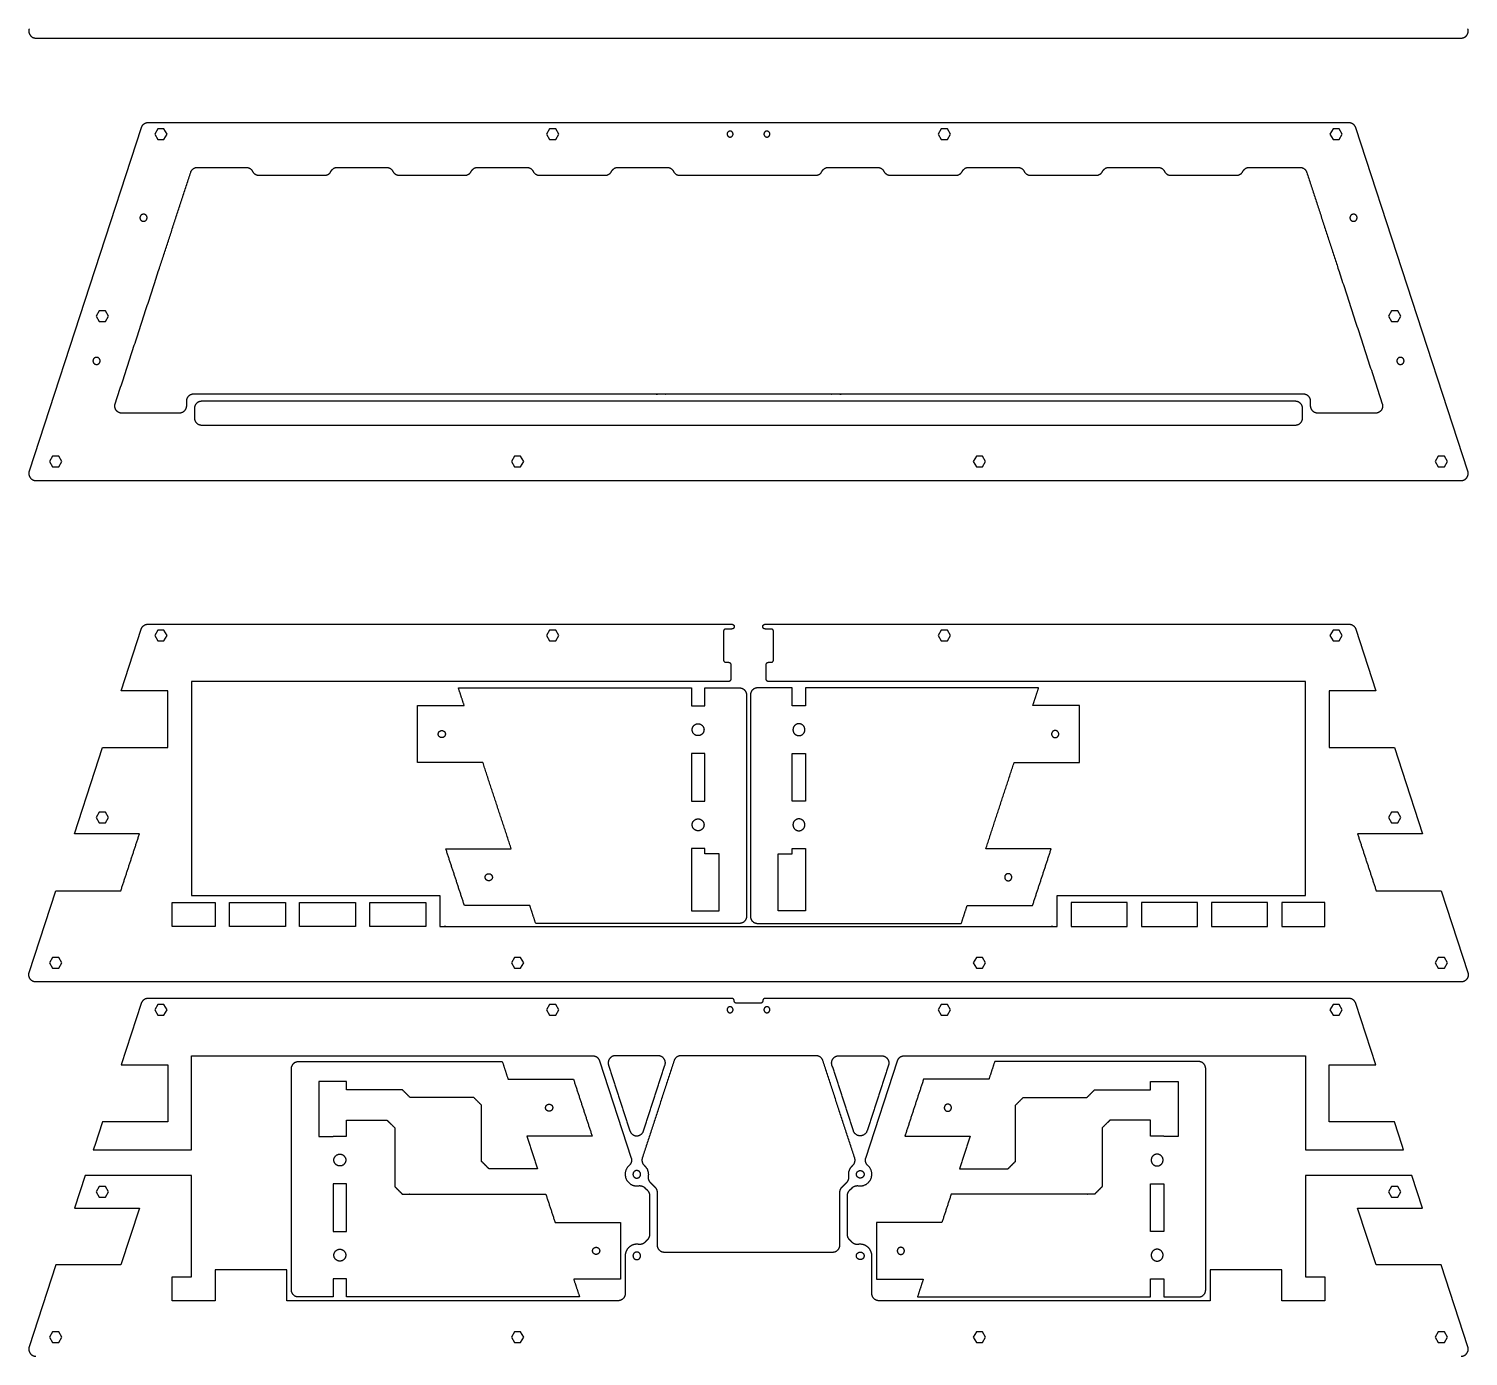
# Model space of a CAD drawing. Header units: inches. Extents: x -37.5 to 58.1, y -26.7 to 54.4.
# Drawn here: x 13.92 to 37.75, y -9.26 to 12.72 of the extents above; entities that cross this region are included whole.
import ezdxf

# ---------------------------------------------------------------- set-up
doc = ezdxf.new("R2010")
doc.units = ezdxf.units.IN
doc.header["$MEASUREMENT"] = 0
doc.layers.add('cut clear acryl', color=1, linetype='Continuous', true_color=0xfb0007)
doc.layers.add('cut white', color=1, linetype='Continuous', true_color=0xfb0007)

msp = doc.modelspace()

# ---------------------------------------------------------------- linework, layer by layer
at = {"layer": 'cut clear acryl'}
for p, q in [((15.782, 11.08), (15.015, 8.728)), ((35.781, 11.161), (15.894, 11.161)), ((36.66, 8.728), (35.893, 11.08)), ((15.015, 8.728), (13.927, 5.392)), ((37.748, 5.392), (36.66, 8.728)), ((14.04, 5.238), (37.636, 5.238)), ((15.45, 1.758), (15.782, 2.778)), ((35.893, 2.778), (36.226, 1.758)), ((15.015, 0.426), (15.143, 0.817)), ((36.533, 0.817), (36.66, 0.426)), ((14.677, -0.612), (15.015, 0.426)), ((36.66, 0.426), (36.999, -0.612)), ((13.927, -2.909), (14.37, -1.553)), ((37.306, -1.553), (37.748, -2.909)), ((15.782, -3.419), (15.45, -4.438)), ((25.562, -3.337), (15.894, -3.337)), ((25.601, -3.377), (25.601, -3.377)), ((25.838, -3.416), (25.641, -3.416)), ((26.034, -3.416), (25.838, -3.416)), ((26.074, -3.377), (26.074, -3.377)), ((35.781, -3.337), (26.113, -3.337)), ((36.226, -4.438), (35.893, -3.419)), ((16.615, -5.846), (16.615, -4.286)), ((16.615, -4.286), (16.645, -4.286)), ((16.645, -4.286), (20.533, -4.286)), ((20.533, -4.286), (22.056, -4.286)), ((22.056, -4.286), (23.258, -4.286)), ((25.838, -4.286), (24.717, -4.286)), ((26.958, -4.286), (25.838, -4.286)), ((28.417, -4.286), (29.619, -4.286)), ((29.619, -4.286), (31.143, -4.286)), ((31.143, -4.286), (35.03, -4.286)), ((35.03, -4.286), (35.06, -4.286)), ((35.06, -4.286), (35.06, -5.846)), ((15.45, -4.438), (16.223, -4.438)), ((16.223, -4.438), (16.223, -5.38)), ((23.37, -4.368), (23.896, -5.979)), ((27.779, -5.979), (28.305, -4.368)), ((35.452, -5.38), (35.452, -4.438)), ((35.452, -4.438), (36.226, -4.438)), ((15.143, -5.38), (15.015, -5.771)), ((16.223, -5.38), (15.143, -5.38)), ((36.533, -5.38), (35.452, -5.38)), ((36.66, -5.771), (36.533, -5.38)), ((15.015, -5.771), (14.99, -5.846)), ((14.99, -5.846), (16.615, -5.846)), ((35.06, -5.846), (36.685, -5.846)), ((36.685, -5.846), (36.66, -5.771)), ((14.853, -6.266), (14.677, -6.808)), ((16.615, -6.266), (14.853, -6.266)), ((16.615, -7.83), (16.615, -6.266)), ((36.822, -6.266), (35.06, -6.266)), ((35.06, -6.266), (35.06, -7.83)), ((36.999, -6.808), (36.822, -6.266)), ((24.121, -6.471), (24.163, -6.514)), ((24.198, -6.597), (24.198, -7.25)), ((24.324, -6.545), (24.324, -7.303)), ((27.351, -7.303), (27.351, -6.545)), ((27.477, -7.25), (27.477, -6.597)), ((27.512, -6.514), (27.554, -6.471)), ((14.677, -6.808), (15.754, -6.808)), ((15.754, -6.808), (15.445, -7.75)), ((36.23, -7.75), (35.921, -6.808)), ((35.921, -6.808), (36.999, -6.808)), ((24.324, -7.303), (24.324, -7.418)), ((27.351, -7.418), (27.351, -7.303)), ((24.442, -7.536), (25.838, -7.536)), ((25.838, -7.536), (27.233, -7.536)), ((14.37, -7.75), (13.927, -9.106)), ((15.445, -7.75), (14.37, -7.75)), ((16.615, -7.948), (16.615, -7.83)), ((18.195, -7.83), (17.009, -7.83)), ((17.009, -7.83), (17.009, -8.342)), ((18.195, -8.342), (18.195, -7.83)), ((23.796, -7.712), (23.796, -7.948)), ((27.88, -7.948), (27.88, -7.712)), ((34.666, -7.83), (33.48, -7.83)), ((33.48, -7.83), (33.48, -8.342)), ((34.666, -8.342), (34.666, -7.83)), ((35.06, -7.83), (35.06, -7.948)), ((37.306, -7.75), (36.23, -7.75)), ((37.748, -9.106), (37.306, -7.75)), ((16.294, -8.342), (16.294, -7.948)), ((16.294, -7.948), (16.615, -7.948)), ((35.06, -7.948), (35.381, -7.948)), ((35.381, -7.948), (35.381, -8.342)), ((17.009, -8.342), (16.294, -8.342)), ((22.056, -8.342), (20.533, -8.342)), ((31.143, -8.342), (29.619, -8.342)), ((35.381, -8.342), (34.666, -8.342))]:
    msp.add_line(p, q, dxfattribs=at)
for points in [[(16.006, 10.974), (16.057, 10.885), (16.159, 10.885), (16.21, 10.974), (16.159, 11.062), (16.057, 11.062)], [(22.492, 10.974), (22.543, 10.885), (22.646, 10.885), (22.697, 10.974), (22.646, 11.062), (22.543, 11.062)], [(28.978, 10.974), (29.03, 10.885), (29.132, 10.885), (29.183, 10.974), (29.132, 11.062), (29.03, 11.062)], [(35.465, 10.974), (35.516, 10.885), (35.618, 10.885), (35.669, 10.974), (35.618, 11.062), (35.516, 11.062)], [(15.037, 7.961), (15.089, 7.872), (15.191, 7.872), (15.242, 7.961), (15.191, 8.049), (15.089, 8.049)], [(36.433, 7.961), (36.484, 7.872), (36.587, 7.872), (36.638, 7.961), (36.587, 8.049), (36.484, 8.049)], [(14.263, 5.553), (14.315, 5.464), (14.417, 5.464), (14.468, 5.553), (14.417, 5.641), (14.315, 5.641)], [(21.911, 5.553), (21.962, 5.464), (22.065, 5.464), (22.116, 5.553), (22.065, 5.641), (21.962, 5.641)], [(29.559, 5.553), (29.61, 5.464), (29.713, 5.464), (29.764, 5.553), (29.713, 5.641), (29.61, 5.641)], [(37.207, 5.553), (37.258, 5.464), (37.361, 5.464), (37.412, 5.553), (37.361, 5.641), (37.258, 5.641)], [(16.006, 2.672), (16.057, 2.584), (16.159, 2.584), (16.21, 2.672), (16.159, 2.761), (16.057, 2.761)], [(22.492, 2.672), (22.543, 2.584), (22.646, 2.584), (22.697, 2.672), (22.646, 2.761), (22.543, 2.761)], [(28.978, 2.672), (29.03, 2.584), (29.132, 2.584), (29.183, 2.672), (29.132, 2.761), (29.03, 2.761)], [(35.465, 2.672), (35.516, 2.584), (35.618, 2.584), (35.669, 2.672), (35.618, 2.761), (35.516, 2.761)], [(15.037, -0.341), (15.089, -0.429), (15.191, -0.429), (15.242, -0.341), (15.191, -0.252), (15.089, -0.252)], [(36.433, -0.341), (36.484, -0.429), (36.587, -0.429), (36.638, -0.341), (36.587, -0.252), (36.484, -0.252)], [(14.263, -2.749), (14.315, -2.838), (14.417, -2.838), (14.468, -2.749), (14.417, -2.66), (14.315, -2.66)], [(21.911, -2.749), (21.962, -2.838), (22.065, -2.838), (22.116, -2.749), (22.065, -2.66), (21.962, -2.66)], [(29.559, -2.749), (29.61, -2.838), (29.713, -2.838), (29.764, -2.749), (29.713, -2.66), (29.61, -2.66)], [(37.207, -2.749), (37.258, -2.838), (37.361, -2.838), (37.412, -2.749), (37.361, -2.66), (37.258, -2.66)], [(16.006, -3.524), (16.057, -3.613), (16.159, -3.613), (16.21, -3.524), (16.159, -3.436), (16.057, -3.436)], [(22.492, -3.524), (22.543, -3.613), (22.646, -3.613), (22.697, -3.524), (22.646, -3.436), (22.543, -3.436)], [(28.978, -3.524), (29.03, -3.613), (29.132, -3.613), (29.183, -3.524), (29.132, -3.436), (29.03, -3.436)], [(35.465, -3.524), (35.516, -3.613), (35.618, -3.613), (35.669, -3.524), (35.618, -3.436), (35.516, -3.436)], [(15.037, -6.537), (15.089, -6.626), (15.191, -6.626), (15.242, -6.537), (15.191, -6.449), (15.089, -6.449)], [(36.433, -6.537), (36.484, -6.626), (36.587, -6.626), (36.638, -6.537), (36.587, -6.449), (36.484, -6.449)], [(14.263, -8.946), (14.315, -9.034), (14.417, -9.034), (14.468, -8.946), (14.417, -8.857), (14.315, -8.857)], [(21.911, -8.946), (21.962, -9.034), (22.065, -9.034), (22.116, -8.946), (22.065, -8.857), (21.962, -8.857)], [(29.559, -8.946), (29.61, -9.034), (29.713, -9.034), (29.764, -8.946), (29.713, -8.857), (29.61, -8.857)], [(37.207, -8.946), (37.258, -9.034), (37.361, -9.034), (37.412, -8.946), (37.361, -8.857), (37.258, -8.857)]]:
    msp.add_lwpolyline(points, close=True, dxfattribs=at)
for points in [[(20.729, -1.633), (20.729, -2.145)], [(30.946, -2.145), (30.946, -1.633)], [(17.009, -1.751), (17.009, -2.145)], [(17.245, -2.145), (17.245, -1.751)], [(18.17, -1.751), (18.17, -2.145)], [(18.406, -2.145), (18.406, -1.751)], [(19.332, -1.751), (19.332, -2.145)], [(19.568, -2.145), (19.568, -1.751)], [(20.493, -1.751), (20.493, -2.145)], [(31.182, -1.751), (31.182, -2.145)], [(32.107, -2.145), (32.107, -1.751)], [(32.343, -1.751), (32.343, -2.145)], [(33.269, -2.145), (33.269, -1.751)], [(33.505, -1.751), (33.505, -2.145)], [(34.43, -2.145), (34.43, -1.751)], [(34.666, -1.751), (34.666, -2.145)]]:
    msp.add_lwpolyline(points, dxfattribs=at)
for points, weights in [([(15.894, 11.161), (15.809, 11.161), (15.782, 11.08)], [1, 0.809348720072, 1]), ([(35.893, 11.08), (35.866, 11.161), (35.781, 11.161)], [1, 0.809348720074, 1]), ([(16.602, 10.341), (16.628, 10.423), (16.714, 10.423)], [1, 0.809348720073, 1]), ([(17.521, 10.423), (17.593, 10.423), (17.626, 10.358)], [1, 0.796597459389, 0.875704658639]), ([(17.626, 10.358), (17.659, 10.292), (17.732, 10.292)], [1, 0.851255805752, 1]), ([(18.82, 10.292), (18.893, 10.292), (18.925, 10.358)], [1, 0.796597459389, 0.875704658639]), ([(18.925, 10.358), (18.958, 10.423), (19.031, 10.423)], [1, 0.851255805752, 1]), ([(19.843, 10.423), (19.916, 10.423), (19.949, 10.358)], [1, 0.796597507884, 0.875704620917]), ([(19.949, 10.358), (19.982, 10.292), (20.055, 10.292)], [1, 0.851255805752, 1]), ([(21.143, 10.292), (21.215, 10.292), (21.248, 10.358)], [1, 0.796597459389, 0.875704658639]), ([(21.248, 10.358), (21.281, 10.423), (21.354, 10.423)], [1, 0.851255805752, 1]), ([(22.166, 10.423), (22.239, 10.423), (22.272, 10.358)], [1, 0.796597459389, 0.875704658639]), ([(22.272, 10.358), (22.305, 10.292), (22.377, 10.292)], [1, 0.851255805752, 1]), ([(23.466, 10.292), (23.538, 10.292), (23.571, 10.358)], [1, 0.796597459389, 0.875704658639]), ([(23.571, 10.358), (23.604, 10.423), (23.677, 10.423)], [1, 0.851255805752, 1]), ([(24.489, 10.423), (24.562, 10.423), (24.595, 10.358)], [1, 0.79659745939, 0.875704658639]), ([(24.595, 10.358), (24.627, 10.292), (24.7, 10.292)], [1, 0.851255805752, 1]), ([(26.95, 10.292), (27.023, 10.292), (27.055, 10.358)], [1, 0.796597459389, 0.875704658639]), ([(27.055, 10.358), (27.088, 10.423), (27.161, 10.423)], [1, 0.851255805752, 1]), ([(27.973, 10.423), (28.046, 10.423), (28.079, 10.358)], [1, 0.796597459389, 0.875704658639]), ([(28.079, 10.358), (28.112, 10.292), (28.184, 10.292)], [1, 0.851255805752, 1]), ([(29.273, 10.292), (29.345, 10.292), (29.378, 10.358)], [1, 0.796597459389, 0.875704658639]), ([(29.378, 10.358), (29.411, 10.423), (29.484, 10.423)], [1, 0.851255805752, 1]), ([(30.296, 10.423), (30.369, 10.423), (30.402, 10.358)], [1, 0.796597459389, 0.875704658639]), ([(30.402, 10.358), (30.434, 10.292), (30.507, 10.292)], [1, 0.851255805752, 1]), ([(31.595, 10.292), (31.668, 10.292), (31.701, 10.358)], [1, 0.796597459389, 0.875704658639]), ([(31.701, 10.358), (31.734, 10.423), (31.806, 10.423)], [1, 0.851255805752, 1]), ([(32.619, 10.423), (32.692, 10.423), (32.725, 10.358)], [1, 0.796597507884, 0.875704620917]), ([(32.725, 10.358), (32.757, 10.292), (32.83, 10.292)], [1, 0.851255805752, 1]), ([(33.918, 10.292), (33.991, 10.292), (34.024, 10.358)], [1, 0.796597507884, 0.875704620917]), ([(34.024, 10.358), (34.057, 10.423), (34.129, 10.423)], [1, 0.851255805752, 1]), ([(34.968, 10.423), (35.054, 10.423), (35.08, 10.341)], [1, 0.809348720073, 1]), ([(16.53, 6.472), (16.53, 6.354), (16.412, 6.354)], [1, 0.707106781187, 1]), ([(16.648, 6.668), (16.53, 6.668), (16.53, 6.55)], [1, 0.707106781187, 1]), ([(16.782, 6.55), (16.664, 6.55), (16.664, 6.432)], [1, 0.707106781187, 1]), ([(35.011, 6.432), (35.011, 6.55), (34.893, 6.55)], [1, 0.707106781187, 1]), ([(35.145, 6.55), (35.145, 6.668), (35.027, 6.668)], [1, 0.707106781187, 1]), ([(35.263, 6.354), (35.145, 6.354), (35.145, 6.472)], [1, 0.707106781187, 1]), ([(16.664, 6.275), (16.664, 6.157), (16.782, 6.157)], [1, 0.707106781187, 1]), ([(34.893, 6.157), (35.011, 6.157), (35.011, 6.275)], [1, 0.707106781187, 1]), ([(15.782, 2.778), (15.809, 2.859), (15.894, 2.859)], [1, 0.809348720072, 1]), ([(25.464, 2.78), (25.424, 2.78), (25.424, 2.741)], [1, 0.707106781187, 1]), ([(25.562, 2.859), (25.601, 2.859), (25.601, 2.82)], [1, 0.707106781185, 1]), ([(25.601, 2.82), (25.601, 2.78), (25.562, 2.78)], [1, 0.707106781187, 1]), ([(26.074, 2.82), (26.074, 2.859), (26.113, 2.859)], [1, 0.707106781185, 1]), ([(26.113, 2.78), (26.074, 2.78), (26.074, 2.82)], [1, 0.707106781187, 1]), ([(26.251, 2.741), (26.251, 2.78), (26.212, 2.78)], [1, 0.707106781187, 1]), ([(35.781, 2.859), (35.866, 2.859), (35.893, 2.778)], [1, 0.809348720072, 1]), ([(25.424, 2.269), (25.424, 2.229), (25.464, 2.229)], [1, 0.707106781188, 1]), ([(25.505, 2.229), (25.544, 2.229), (25.544, 2.19)], [1, 0.707106781187, 1]), ([(26.131, 2.19), (26.131, 2.229), (26.17, 2.229)], [1, 0.707106781187, 1]), ([(26.212, 2.229), (26.251, 2.229), (26.251, 2.269)], [1, 0.707106781188, 1]), ([(25.544, 1.95), (25.544, 1.91), (25.505, 1.91)], [1, 0.707106781187, 1]), ([(26.17, 1.91), (26.131, 1.91), (26.131, 1.95)], [1, 0.707106781187, 1]), ([(25.688, 1.805), (25.806, 1.805), (25.806, 1.687)], [1, 0.707106781186, 1]), ([(25.987, 1.805), (25.869, 1.805), (25.869, 1.687)], [1, 0.707106781186, 1]), ([(25.806, -1.976), (25.806, -2.094), (25.688, -2.094)], [1, 0.707106781186, 1]), ([(25.869, -1.976), (25.869, -2.094), (25.987, -2.094)], [1, 0.707106781186, 1]), ([(15.894, -3.337), (15.809, -3.337), (15.782, -3.419)], [1, 0.809348720072, 1]), ([(25.601, -3.377), (25.601, -3.337), (25.562, -3.337)], [1, 0.707106781186, 1]), ([(25.641, -3.416), (25.601, -3.416), (25.601, -3.377)], [1, 0.707106781185, 1]), ([(26.074, -3.377), (26.074, -3.416), (26.034, -3.416)], [1, 0.707106781185, 1]), ([(26.113, -3.337), (26.074, -3.337), (26.074, -3.377)], [1, 0.707106781186, 1]), ([(35.893, -3.419), (35.866, -3.337), (35.781, -3.337)], [1, 0.809348720072, 1]), ([(23.258, -4.286), (23.344, -4.286), (23.37, -4.368)], [1, 0.809348720073, 1]), ([(24.717, -4.286), (24.631, -4.286), (24.605, -4.368)], [1, 0.809348720069, 1]), ([(27.07, -4.368), (27.044, -4.286), (26.958, -4.286)], [1, 0.809348720069, 1]), ([(28.305, -4.368), (28.331, -4.286), (28.417, -4.286)], [1, 0.809348720073, 1]), ([(18.269, -4.499), (18.269, -4.381), (18.387, -4.381)], [1, 0.707106781187, 1]), ([(33.407, -4.499), (33.407, -4.381), (33.289, -4.381)], [1, 0.707106781187, 1]), ([(23.896, -5.979), (23.92, -6.053), (23.861, -6.104)], [1, 0.834453122648, 1]), ([(24.079, -5.979), (24.055, -6.053), (24.114, -6.104)], [1, 0.834453128853, 1]), ([(24.114, -6.104), (24.194, -6.175), (24.177, -6.28)], [1.05017278213, 0.895922483208, 1]), ([(27.561, -6.104), (27.62, -6.053), (27.596, -5.979)], [1, 0.834453128853, 1]), ([(27.814, -6.104), (27.755, -6.053), (27.779, -5.979)], [1, 0.834453122648, 1]), ([(24.177, -6.28), (24.167, -6.339), (24.21, -6.382)], [1, 0.889943011093, 1]), ([(27.465, -6.382), (27.508, -6.339), (27.498, -6.28)], [1, 0.889943011093, 1]), ([(24.018, -6.438), (24.078, -6.429), (24.121, -6.471)], [1, 0.889943030399, 1]), ([(24.163, -6.514), (24.198, -6.548), (24.198, -6.597)], [1, 0.923879532875, 1]), ([(24.289, -6.461), (24.324, -6.496), (24.324, -6.545)], [1, 0.923879532511, 1]), ([(27.351, -6.545), (27.351, -6.496), (27.386, -6.461)], [1, 0.923879532511, 1]), ([(27.477, -6.597), (27.477, -6.548), (27.512, -6.514)], [1, 0.923879532875, 1]), ([(27.554, -6.471), (27.597, -6.429), (27.657, -6.438)], [1, 0.889943030399, 1]), ([(24.121, -7.376), (24.078, -7.419), (24.018, -7.409)], [1, 0.889943011094, 1]), ([(24.198, -7.25), (24.198, -7.299), (24.163, -7.334)], [1, 0.923879532512, 1]), ([(27.512, -7.334), (27.477, -7.299), (27.477, -7.25)], [1, 0.923879532512, 1]), ([(27.657, -7.409), (27.597, -7.419), (27.554, -7.376)], [1, 0.889943011094, 1]), ([(24.324, -7.418), (24.324, -7.536), (24.442, -7.536)], [1, 0.707106781187, 1]), ([(27.233, -7.536), (27.351, -7.536), (27.351, -7.418)], [1, 0.707106781187, 1]), ([(18.387, -8.28), (18.269, -8.28), (18.269, -8.162)], [1, 0.707106781186, 1]), ([(23.796, -8.223), (23.796, -8.342), (23.677, -8.342)], [1, 0.707106781187, 1]), ([(27.998, -8.342), (27.88, -8.342), (27.88, -8.223)], [1, 0.707106781187, 1]), ([(33.289, -8.28), (33.407, -8.28), (33.407, -8.162)], [1, 0.707106781186, 1])]:
    msp.add_rational_spline(points, weights, degree=2, dxfattribs=at)
for points, knots in [([(15.352, 6.508), (15.714, 7.618), (16.076, 8.728), (16.339, 9.534), (16.602, 10.341)], [845.990799, 845.990799, 845.990799, 905.046306, 905.046306, 947.983584, 947.983584, 947.983584]), ([(22.377, 10.292), (22.751, 10.292), (23.124, 10.292), (23.295, 10.292), (23.466, 10.292)], [1041.907002, 1041.907002, 1041.907002, 1053.167689, 1053.167689, 1061.407584, 1061.407584, 1061.407584]), ([(28.184, 10.292), (28.371, 10.292), (28.558, 10.292), (28.916, 10.292), (29.273, 10.292)], [1179.216535, 1179.216535, 1179.216535, 1188.236001, 1188.236001, 1199.008961, 1199.008961, 1199.008961]), ([(35.08, 10.341), (35.344, 9.534), (35.607, 8.728), (35.969, 7.618), (36.331, 6.508)], [331.39802, 331.39802, 331.39802, 374.335291, 374.335291, 433.390804, 433.390804, 433.390804]), ([(35.027, 6.668), (31.514, 6.668), (28.001, 6.668), (27.874, 6.668), (27.746, 6.668), (25.841, 6.668), (23.936, 6.668), (23.809, 6.668), (23.681, 6.668), (20.165, 6.668), (16.648, 6.668)], [473.209695, 473.209695, 473.209695, 584.858035, 584.858035, 591.334787, 591.334787, 688.114787, 688.114787, 694.591539, 694.591539, 806.353469, 806.353469, 806.353469]), ([(24.893, -0.856), (24.893, -0.919), (24.893, -0.982), (24.893, -1.023), (24.893, -1.064), (24.893, -1.392), (24.893, -1.719), (24.893, -1.782), (24.893, -1.845), (24.893, -1.867), (24.893, -1.889)], [1433.792504, 1433.792504, 1433.792504, 1436.992504, 1436.992504, 1439.076225, 1439.076225, 1455.724246, 1455.724246, 1458.924246, 1458.924246, 1460.02192, 1460.02192, 1460.02192]), ([(25.35, -1.889), (25.35, -1.867), (25.35, -1.845), (25.35, -1.455), (25.35, -1.064), (25.35, -1.023), (25.35, -0.982), (25.35, -0.963), (25.35, -0.943)], [1471.62192, 1471.62192, 1471.62192, 1472.719595, 1472.719595, 1492.567616, 1492.567616, 1494.651336, 1494.651336, 1495.637383, 1495.637383, 1495.637383]), ([(26.326, -1.889), (26.326, -1.867), (26.326, -1.845), (26.326, -1.455), (26.326, -1.064), (26.326, -1.023), (26.326, -0.982), (26.326, -0.963), (26.326, -0.943)], [1471.62192, 1471.62192, 1471.62192, 1472.719595, 1472.719595, 1492.567616, 1492.567616, 1494.651336, 1494.651336, 1495.637383, 1495.637383, 1495.637383]), ([(26.782, -0.856), (26.782, -0.919), (26.782, -0.982), (26.782, -1.023), (26.782, -1.064), (26.782, -1.392), (26.782, -1.719), (26.782, -1.782), (26.782, -1.845), (26.782, -1.867), (26.782, -1.889)], [1433.792504, 1433.792504, 1433.792504, 1436.992504, 1436.992504, 1439.076225, 1439.076225, 1455.724246, 1455.724246, 1458.924246, 1458.924246, 1460.02192, 1460.02192, 1460.02192]), ([(20.729, -2.145), (20.778, -2.145), (20.826, -2.145), (23.332, -2.145), (25.838, -2.145)], [-3934.836291, -3934.836291, -3934.836291, -3932.47154, -3932.47154, -3810.117434, -3810.117434, -3810.117434]), ([(25.838, -2.145), (28.343, -2.145), (30.849, -2.145), (30.897, -2.145), (30.946, -2.145)], [-3810.117434, -3810.117434, -3810.117434, -3687.763327, -3687.763327, -3685.398576, -3685.398576, -3685.398576]), ([(19.856, -5.354), (19.878, -5.376), (19.9, -5.398), (19.941, -5.439), (19.982, -5.48)], [889.831393, 889.831393, 889.831393, 891.41005, 891.41005, 894.356876, 894.356876, 894.356876]), ([(31.819, -5.354), (31.797, -5.376), (31.775, -5.398), (31.734, -5.439), (31.693, -5.48)], [889.831393, 889.831393, 889.831393, 891.41005, 891.41005, 894.356876, 894.356876, 894.356876]), ([(20.108, -6.579), (20.171, -6.579), (20.234, -6.579), (21.358, -6.579), (22.482, -6.579)], [923.598639, 923.598639, 923.598639, 926.798639, 926.798639, 983.910178, 983.910178, 983.910178]), ([(31.567, -6.579), (31.504, -6.579), (31.441, -6.579), (30.317, -6.579), (29.193, -6.579)], [923.598639, 923.598639, 923.598639, 926.798639, 926.798639, 983.910178, 983.910178, 983.910178])]:
    msp.add_open_spline(points, degree=2, knots=knots, dxfattribs=at)
for points in [[(16.714, 10.423), (17.117, 10.423), (17.521, 10.423)], [(17.732, 10.292), (18.276, 10.292), (18.82, 10.292)], [(19.031, 10.423), (19.437, 10.423), (19.843, 10.423)], [(20.055, 10.292), (20.599, 10.292), (21.143, 10.292)], [(21.354, 10.423), (21.76, 10.423), (22.166, 10.423)], [(23.677, 10.423), (24.083, 10.423), (24.489, 10.423)], [(24.7, 10.292), (25.825, 10.292), (26.95, 10.292)], [(27.161, 10.423), (27.567, 10.423), (27.973, 10.423)], [(29.484, 10.423), (29.89, 10.423), (30.296, 10.423)], [(30.507, 10.292), (31.051, 10.292), (31.595, 10.292)], [(31.806, 10.423), (32.213, 10.423), (32.619, 10.423)], [(32.83, 10.292), (33.374, 10.292), (33.918, 10.292)], [(34.129, 10.423), (34.549, 10.423), (34.968, 10.423)], [(16.53, 6.55), (16.53, 6.511), (16.53, 6.472)], [(34.893, 6.55), (25.838, 6.55), (16.782, 6.55)], [(35.145, 6.472), (35.145, 6.511), (35.145, 6.55)], [(16.412, 6.354), (15.938, 6.354), (15.464, 6.354)], [(16.664, 6.432), (16.664, 6.354), (16.664, 6.275)], [(35.011, 6.275), (35.011, 6.354), (35.011, 6.432)], [(36.218, 6.354), (35.741, 6.354), (35.263, 6.354)], [(16.782, 6.157), (25.838, 6.157), (34.893, 6.157)], [(15.894, 2.859), (20.728, 2.859), (25.562, 2.859)], [(25.424, 2.741), (25.424, 2.505), (25.424, 2.269)], [(25.562, 2.78), (25.513, 2.78), (25.464, 2.78)], [(25.601, 2.82), (25.601, 2.82), (25.601, 2.82)], [(26.074, 2.82), (26.074, 2.82), (26.074, 2.82)], [(26.113, 2.859), (30.947, 2.859), (35.781, 2.859)], [(26.212, 2.78), (26.162, 2.78), (26.113, 2.78)], [(26.251, 2.269), (26.251, 2.505), (26.251, 2.741)], [(25.464, 2.229), (25.484, 2.229), (25.505, 2.229)], [(25.544, 2.19), (25.544, 2.07), (25.544, 1.95)], [(26.131, 1.95), (26.131, 2.07), (26.131, 2.19)], [(26.17, 2.229), (26.191, 2.229), (26.212, 2.229)], [(25.505, 1.91), (21.06, 1.91), (16.615, 1.91)], [(16.615, 1.91), (16.615, 0.139), (16.615, -1.633)], [(35.06, 1.91), (30.615, 1.91), (26.17, 1.91)], [(35.06, -1.633), (35.06, 0.139), (35.06, 1.91)], [(16.223, 1.758), (15.836, 1.758), (15.45, 1.758)], [(16.223, 0.817), (16.223, 1.287), (16.223, 1.758)], [(21.131, 1.511), (21.082, 1.658), (21.034, 1.805)], [(21.034, 1.805), (22.963, 1.805), (24.893, 1.805)], [(24.893, 1.805), (24.893, 1.656), (24.893, 1.506)], [(25.113, 1.506), (25.113, 1.656), (25.113, 1.805)], [(25.113, 1.805), (25.401, 1.805), (25.688, 1.805)], [(25.806, 1.687), (25.806, -0.145), (25.806, -1.976)], [(25.869, 1.687), (25.869, -0.145), (25.869, -1.976)], [(26.562, 1.805), (26.274, 1.805), (25.987, 1.805)], [(26.562, 1.506), (26.562, 1.656), (26.562, 1.805)], [(30.641, 1.805), (28.712, 1.805), (26.782, 1.805)], [(26.782, 1.805), (26.782, 1.656), (26.782, 1.506)], [(30.544, 1.511), (30.593, 1.658), (30.641, 1.805)], [(36.226, 1.758), (35.839, 1.758), (35.452, 1.758)], [(35.452, 1.758), (35.452, 1.287), (35.452, 0.817)], [(20.357, 0.57), (20.357, 1.04), (20.357, 1.511)], [(20.357, 1.511), (20.744, 1.511), (21.131, 1.511)], [(24.893, 1.506), (25.003, 1.506), (25.113, 1.506)], [(26.782, 1.506), (26.672, 1.506), (26.562, 1.506)], [(31.318, 1.511), (30.931, 1.511), (30.544, 1.511)], [(31.318, 0.57), (31.318, 1.04), (31.318, 1.511)], [(15.143, 0.817), (15.683, 0.817), (16.223, 0.817)], [(25.113, 0.719), (25.003, 0.719), (24.893, 0.719)], [(24.893, 0.719), (24.893, 0.325), (24.893, -0.069)], [(25.113, -0.069), (25.113, 0.325), (25.113, 0.719)], [(26.562, -0.069), (26.562, 0.325), (26.562, 0.719)], [(26.562, 0.719), (26.672, 0.719), (26.782, 0.719)], [(26.782, 0.719), (26.782, 0.325), (26.782, -0.069)], [(35.452, 0.817), (35.992, 0.817), (36.533, 0.817)], [(21.44, 0.57), (20.898, 0.57), (20.357, 0.57)], [(21.909, -0.859), (21.674, -0.145), (21.44, 0.57)], [(29.767, -0.859), (30.001, -0.145), (30.236, 0.57)], [(30.236, 0.57), (30.777, 0.57), (31.318, 0.57)], [(24.893, -0.069), (25.003, -0.069), (25.113, -0.069)], [(26.782, -0.069), (26.672, -0.069), (26.562, -0.069)], [(15.754, -0.612), (15.215, -0.612), (14.677, -0.612)], [(15.445, -1.553), (15.6, -1.083), (15.754, -0.612)], [(36.999, -0.612), (36.46, -0.612), (35.921, -0.612)], [(35.921, -0.612), (36.076, -1.083), (36.23, -1.553)], [(21.135, -1.8), (20.981, -1.33), (20.826, -0.859)], [(20.826, -0.859), (21.367, -0.859), (21.909, -0.859)], [(25.113, -0.856), (25.003, -0.856), (24.893, -0.856)], [(25.113, -0.943), (25.113, -0.9), (25.113, -0.856)], [(25.35, -0.943), (25.231, -0.943), (25.113, -0.943)], [(26.326, -0.943), (26.444, -0.943), (26.562, -0.943)], [(26.562, -0.943), (26.562, -0.9), (26.562, -0.856)], [(26.562, -0.856), (26.672, -0.856), (26.782, -0.856)], [(30.849, -0.859), (30.308, -0.859), (29.767, -0.859)], [(30.54, -1.8), (30.695, -1.33), (30.849, -0.859)], [(14.37, -1.553), (14.907, -1.553), (15.445, -1.553)], [(16.615, -1.633), (18.672, -1.633), (20.729, -1.633)], [(30.946, -1.633), (33.003, -1.633), (35.06, -1.633)], [(36.23, -1.553), (36.768, -1.553), (37.306, -1.553)], [(16.294, -2.145), (16.294, -1.948), (16.294, -1.751)], [(16.294, -1.751), (16.652, -1.751), (17.009, -1.751)], [(17.245, -1.751), (17.708, -1.751), (18.17, -1.751)], [(18.406, -1.751), (18.869, -1.751), (19.332, -1.751)], [(19.568, -1.751), (20.03, -1.751), (20.493, -1.751)], [(22.217, -1.8), (21.676, -1.8), (21.135, -1.8)], [(22.314, -2.094), (22.266, -1.947), (22.217, -1.8)], [(24.893, -1.889), (25.121, -1.889), (25.35, -1.889)], [(26.782, -1.889), (26.554, -1.889), (26.326, -1.889)], [(29.361, -2.094), (29.409, -1.947), (29.458, -1.8)], [(29.458, -1.8), (29.999, -1.8), (30.54, -1.8)], [(32.107, -1.751), (31.645, -1.751), (31.182, -1.751)], [(33.269, -1.751), (32.806, -1.751), (32.343, -1.751)], [(34.43, -1.751), (33.967, -1.751), (33.505, -1.751)], [(35.381, -1.751), (35.024, -1.751), (34.666, -1.751)], [(35.381, -2.145), (35.381, -1.948), (35.381, -1.751)], [(25.688, -2.094), (24.001, -2.094), (22.314, -2.094)], [(25.987, -2.094), (27.674, -2.094), (29.361, -2.094)], [(17.009, -2.145), (16.652, -2.145), (16.294, -2.145)], [(18.17, -2.145), (17.708, -2.145), (17.245, -2.145)], [(19.332, -2.145), (18.869, -2.145), (18.406, -2.145)], [(20.493, -2.145), (20.03, -2.145), (19.568, -2.145)], [(31.182, -2.145), (31.645, -2.145), (32.107, -2.145)], [(32.343, -2.145), (32.806, -2.145), (33.269, -2.145)], [(33.505, -2.145), (33.967, -2.145), (34.43, -2.145)], [(34.666, -2.145), (35.024, -2.145), (35.381, -2.145)], [(25.838, -3.064), (19.939, -3.064), (14.04, -3.064)], [(37.636, -3.064), (31.737, -3.064), (25.838, -3.064)], [(24.343, -4.286), (23.988, -4.286), (23.632, -4.286)], [(27.332, -4.286), (27.688, -4.286), (28.043, -4.286)], [(18.269, -8.162), (18.269, -6.331), (18.269, -4.499)], [(18.387, -4.381), (20.074, -4.381), (21.761, -4.381)], [(21.761, -4.381), (21.809, -4.528), (21.857, -4.675)], [(23.52, -4.441), (23.698, -4.986), (23.875, -5.53)], [(24.605, -4.368), (24.342, -5.173), (24.079, -5.979)], [(24.1, -5.53), (24.277, -4.986), (24.455, -4.441)], [(27.596, -5.979), (27.333, -5.173), (27.07, -4.368)], [(27.575, -5.53), (27.398, -4.986), (27.22, -4.441)], [(28.155, -4.441), (27.977, -4.986), (27.8, -5.53)], [(29.914, -4.381), (29.866, -4.528), (29.818, -4.675)], [(33.289, -4.381), (31.601, -4.381), (29.914, -4.381)], [(33.407, -8.162), (33.407, -6.331), (33.407, -4.499)], [(19.182, -4.713), (18.954, -4.713), (18.725, -4.713)], [(18.725, -4.713), (18.725, -5.166), (18.725, -5.62)], [(19.182, -4.851), (19.182, -4.782), (19.182, -4.713)], [(21.857, -4.675), (22.398, -4.675), (22.94, -4.675)], [(22.94, -4.675), (23.094, -5.146), (23.249, -5.616)], [(28.736, -4.675), (28.581, -5.146), (28.427, -5.616)], [(29.818, -4.675), (29.277, -4.675), (28.736, -4.675)], [(32.493, -4.851), (32.493, -4.782), (32.493, -4.713)], [(32.493, -4.713), (32.722, -4.713), (32.95, -4.713)], [(32.95, -4.713), (32.95, -5.166), (32.95, -5.62)], [(20.108, -4.851), (19.645, -4.851), (19.182, -4.851)], [(20.234, -4.977), (20.171, -4.914), (20.108, -4.851)], [(21.289, -4.977), (20.761, -4.977), (20.234, -4.977)], [(21.415, -5.103), (21.352, -5.04), (21.289, -4.977)], [(30.26, -5.103), (30.323, -5.04), (30.386, -4.977)], [(30.386, -4.977), (30.914, -4.977), (31.441, -4.977)], [(31.441, -4.977), (31.504, -4.914), (31.567, -4.851)], [(31.567, -4.851), (32.03, -4.851), (32.493, -4.851)], [(21.415, -6.032), (21.415, -5.568), (21.415, -5.103)], [(30.26, -6.032), (30.26, -5.568), (30.26, -5.103)], [(19.182, -5.619), (19.182, -5.487), (19.182, -5.354)], [(19.182, -5.354), (19.519, -5.354), (19.856, -5.354)], [(19.982, -5.48), (19.982, -5.966), (19.982, -6.453)], [(31.693, -5.48), (31.693, -5.966), (31.693, -6.453)], [(32.493, -5.354), (32.156, -5.354), (31.819, -5.354)], [(32.493, -5.619), (32.493, -5.487), (32.493, -5.354)], [(18.725, -5.62), (18.843, -5.62), (18.961, -5.62)], [(18.961, -5.62), (18.961, -5.62), (18.961, -5.619)], [(18.961, -5.619), (19.072, -5.619), (19.182, -5.619)], [(23.249, -5.616), (22.707, -5.616), (22.166, -5.616)], [(22.166, -5.616), (22.255, -5.887), (22.344, -6.158)], [(28.427, -5.616), (28.968, -5.616), (29.509, -5.616)], [(29.509, -5.616), (29.42, -5.887), (29.331, -6.158)], [(32.714, -5.619), (32.603, -5.619), (32.493, -5.619)], [(32.714, -5.62), (32.714, -5.62), (32.714, -5.619)], [(32.95, -5.62), (32.832, -5.62), (32.714, -5.62)], [(21.541, -6.158), (21.478, -6.095), (21.415, -6.032)], [(22.344, -6.158), (21.942, -6.158), (21.541, -6.158)], [(29.331, -6.158), (29.733, -6.158), (30.134, -6.158)], [(30.134, -6.158), (30.197, -6.095), (30.26, -6.032)], [(19.182, -6.407), (19.072, -6.407), (18.961, -6.407)], [(18.961, -6.407), (18.961, -6.8), (18.961, -7.194)], [(19.182, -7.194), (19.182, -6.8), (19.182, -6.407)], [(24.21, -6.382), (24.25, -6.422), (24.289, -6.461)], [(27.386, -6.461), (27.425, -6.422), (27.465, -6.382)], [(32.493, -6.407), (32.603, -6.407), (32.714, -6.407)], [(32.493, -7.194), (32.493, -6.8), (32.493, -6.407)], [(32.714, -6.407), (32.714, -6.8), (32.714, -7.194)], [(19.982, -6.453), (20.045, -6.516), (20.108, -6.579)], [(22.482, -6.579), (22.559, -6.812), (22.635, -7.045)], [(29.193, -6.579), (29.117, -6.812), (29.04, -7.045)], [(31.693, -6.453), (31.63, -6.516), (31.567, -6.579)], [(22.635, -7.045), (23.176, -7.045), (23.717, -7.045)], [(23.717, -7.045), (23.717, -7.516), (23.717, -7.986)], [(29.04, -7.045), (28.499, -7.045), (27.958, -7.045)], [(27.958, -7.045), (27.958, -7.516), (27.958, -7.986)], [(18.961, -7.194), (19.072, -7.194), (19.182, -7.194)], [(24.163, -7.334), (24.142, -7.355), (24.121, -7.376)], [(27.554, -7.376), (27.533, -7.355), (27.512, -7.334)], [(32.714, -7.194), (32.603, -7.194), (32.493, -7.194)], [(23.796, -7.599), (23.796, -7.655), (23.796, -7.712)], [(27.88, -7.712), (27.88, -7.655), (27.88, -7.599)], [(19.182, -7.981), (19.072, -7.981), (18.961, -7.981)], [(18.961, -7.981), (18.961, -8.131), (18.961, -8.28)], [(19.182, -8.28), (19.182, -8.131), (19.182, -7.981)], [(23.717, -7.986), (23.331, -7.986), (22.944, -7.986)], [(22.944, -7.986), (22.992, -8.133), (23.041, -8.28)], [(23.796, -7.948), (23.796, -8.086), (23.796, -8.223)], [(27.88, -8.223), (27.88, -8.086), (27.88, -7.948)], [(27.958, -7.986), (28.344, -7.986), (28.731, -7.986)], [(28.731, -7.986), (28.683, -8.133), (28.635, -8.28)], [(32.493, -8.28), (32.493, -8.131), (32.493, -7.981)], [(32.493, -7.981), (32.603, -7.981), (32.714, -7.981)], [(32.714, -7.981), (32.714, -8.131), (32.714, -8.28)], [(18.961, -8.28), (18.674, -8.28), (18.387, -8.28)], [(23.041, -8.28), (21.111, -8.28), (19.182, -8.28)], [(28.635, -8.28), (30.564, -8.28), (32.493, -8.28)], [(32.714, -8.28), (33.001, -8.28), (33.289, -8.28)], [(20.533, -8.342), (19.364, -8.342), (18.195, -8.342)], [(23.677, -8.342), (22.867, -8.342), (22.056, -8.342)], [(29.619, -8.342), (28.808, -8.342), (27.998, -8.342)], [(33.48, -8.342), (32.311, -8.342), (31.143, -8.342)]]:
    msp.add_open_spline(points, degree=2, dxfattribs=at)
for points, weights, knots in [([(15.762, 9.589), (15.762, 9.648), (15.821, 9.648), (15.88, 9.648), (15.88, 9.589), (15.88, 9.53), (15.821, 9.53), (15.762, 9.53), (15.762, 9.589)], [1, 0.707106781187, 1, 0.707106781187, 1, 0.707106781187, 1, 0.707106781187, 1], [-9.424778, -9.424778, -9.424778, -7.068583, -7.068583, -4.712389, -4.712389, -2.356194, -2.356194, 0, 0, 0]), ([(35.914, 9.589), (35.914, 9.53), (35.855, 9.53), (35.796, 9.53), (35.796, 9.589), (35.796, 9.648), (35.855, 9.648), (35.914, 9.648), (35.914, 9.589)], [1, 0.707106781187, 1, 0.707106781187, 1, 0.707106781187, 1, 0.707106781187, 1], [-9.424778, -9.424778, -9.424778, -7.068583, -7.068583, -4.712389, -4.712389, -2.356194, -2.356194, 0, 0, 0]), ([(14.984, 7.219), (14.984, 7.278), (15.043, 7.278), (15.102, 7.278), (15.102, 7.219), (15.102, 7.16), (15.043, 7.16), (14.984, 7.16), (14.984, 7.219)], [1, 0.707106781187, 1, 0.707106781187, 1, 0.707106781187, 1, 0.707106781187, 1], [-9.424778, -9.424778, -9.424778, -7.068583, -7.068583, -4.712389, -4.712389, -2.356194, -2.356194, 0, 0, 0]), ([(36.691, 7.219), (36.691, 7.16), (36.632, 7.16), (36.573, 7.16), (36.573, 7.219), (36.573, 7.278), (36.632, 7.278), (36.691, 7.278), (36.691, 7.219)], [1, 0.707106781187, 1, 0.707106781187, 1, 0.707106781187, 1, 0.707106781187, 1], [-9.424778, -9.424778, -9.424778, -7.068583, -7.068583, -4.712389, -4.712389, -2.356194, -2.356194, 0, 0, 0]), ([(15.464, 6.354), (15.404, 6.354), (15.368, 6.402), (15.333, 6.451), (15.352, 6.508)], [1, 0.890878330607, 1, 0.890878330607, 1], [0, 0, 0, 2.829127, 2.829127, 5.658254, 5.658254, 5.658254]), ([(36.331, 6.508), (36.349, 6.451), (36.314, 6.402), (36.278, 6.354), (36.218, 6.354)], [1, 0.890878330607, 1, 0.890878330607, 1], [0, 0, 0, 2.829127, 2.829127, 5.658254, 5.658254, 5.658254]), ([(13.927, 5.392), (13.909, 5.335), (13.944, 5.286), (13.979, 5.238), (14.04, 5.238)], [1, 0.890878330607, 1, 0.890878330607, 1], [827.410738, 827.410738, 827.410738, 830.239865, 830.239865, 833.068992, 833.068992, 833.068992]), ([(37.636, 5.238), (37.696, 5.238), (37.731, 5.286), (37.767, 5.335), (37.748, 5.392)], [1, 0.890878330607, 1, 0.890878330607, 1], [457.176621, 457.176621, 457.176621, 460.005748, 460.005748, 462.834876, 462.834876, 462.834876]), ([(24.905, 1.113), (24.905, 1.014), (25.003, 1.014), (25.101, 1.014), (25.101, 1.113), (25.101, 1.211), (25.003, 1.211), (24.905, 1.211), (24.905, 1.113)], [1, 0.707106781187, 1, 0.707106781187, 1, 0.707106781187, 1, 0.707106781187, 1], [1536.354661, 1536.354661, 1536.354661, 1540.281652, 1540.281652, 1544.208643, 1544.208643, 1548.135634, 1548.135634, 1552.062625, 1552.062625, 1552.062625]), ([(24.905, 1.113), (24.905, 1.014), (25.003, 1.014), (25.101, 1.014), (25.101, 1.113), (25.101, 1.211), (25.003, 1.211), (24.905, 1.211), (24.905, 1.113)], [1, 0.707106781187, 1, 0.707106781187, 1, 0.707106781187, 1, 0.707106781187, 1], [1520.646698, 1520.646698, 1520.646698, 1524.573689, 1524.573689, 1528.50068, 1528.50068, 1532.427671, 1532.427671, 1536.354661, 1536.354661, 1536.354661]), ([(26.771, 1.113), (26.771, 1.014), (26.672, 1.014), (26.574, 1.014), (26.574, 1.113), (26.574, 1.211), (26.672, 1.211), (26.771, 1.211), (26.771, 1.113)], [1, 0.707106781187, 1, 0.707106781187, 1, 0.707106781187, 1, 0.707106781187, 1], [1520.646698, 1520.646698, 1520.646698, 1524.573689, 1524.573689, 1528.50068, 1528.50068, 1532.427671, 1532.427671, 1536.354661, 1536.354661, 1536.354661]), ([(26.771, 1.113), (26.771, 1.014), (26.672, 1.014), (26.574, 1.014), (26.574, 1.113), (26.574, 1.211), (26.672, 1.211), (26.771, 1.211), (26.771, 1.113)], [1, 0.707106781187, 1, 0.707106781187, 1, 0.707106781187, 1, 0.707106781187, 1], [1536.354661, 1536.354661, 1536.354661, 1540.281652, 1540.281652, 1544.208643, 1544.208643, 1548.135634, 1548.135634, 1552.062625, 1552.062625, 1552.062625]), ([(20.819, 1.04), (20.819, 1.099), (20.76, 1.099), (20.701, 1.099), (20.701, 1.04), (20.701, 0.981), (20.76, 0.981), (20.819, 0.981), (20.819, 1.04)], [1, 0.707106781187, 1, 0.707106781187, 1, 0.707106781187, 1, 0.707106781187, 1], [1567.770588, 1567.770588, 1567.770588, 1570.126782, 1570.126782, 1572.482977, 1572.482977, 1574.839171, 1574.839171, 1577.195366, 1577.195366, 1577.195366]), ([(30.856, 1.04), (30.856, 1.099), (30.916, 1.099), (30.975, 1.099), (30.975, 1.04), (30.975, 0.981), (30.916, 0.981), (30.856, 0.981), (30.856, 1.04)], [1, 0.707106781187, 1, 0.707106781187, 1, 0.707106781187, 1, 0.707106781187, 1], [1567.770588, 1567.770588, 1567.770588, 1570.126782, 1570.126782, 1572.482977, 1572.482977, 1574.839171, 1574.839171, 1577.195366, 1577.195366, 1577.195366]), ([(24.905, -0.462), (24.905, -0.561), (25.003, -0.561), (25.101, -0.561), (25.101, -0.462), (25.101, -0.364), (25.003, -0.364), (24.905, -0.364), (24.905, -0.462)], [1, 0.707106781187, 1, 0.707106781187, 1, 0.707106781187, 1, 0.707106781187, 1], [1552.062625, 1552.062625, 1552.062625, 1555.989616, 1555.989616, 1559.916606, 1559.916606, 1563.843597, 1563.843597, 1567.770588, 1567.770588, 1567.770588]), ([(26.771, -0.462), (26.771, -0.561), (26.672, -0.561), (26.574, -0.561), (26.574, -0.462), (26.574, -0.364), (26.672, -0.364), (26.771, -0.364), (26.771, -0.462)], [1, 0.707106781187, 1, 0.707106781187, 1, 0.707106781187, 1, 0.707106781187, 1], [1552.062625, 1552.062625, 1552.062625, 1555.989616, 1555.989616, 1559.916606, 1559.916606, 1563.843597, 1563.843597, 1567.770588, 1567.770588, 1567.770588]), ([(21.597, -1.33), (21.597, -1.271), (21.537, -1.271), (21.478, -1.271), (21.478, -1.33), (21.478, -1.389), (21.537, -1.389), (21.597, -1.389), (21.597, -1.33)], [1, 0.707106781187, 1, 0.707106781187, 1, 0.707106781187, 1, 0.707106781187, 1], [1511.22192, 1511.22192, 1511.22192, 1513.578115, 1513.578115, 1515.934309, 1515.934309, 1518.290504, 1518.290504, 1520.646698, 1520.646698, 1520.646698]), ([(30.079, -1.33), (30.079, -1.271), (30.138, -1.271), (30.197, -1.271), (30.197, -1.33), (30.197, -1.389), (30.138, -1.389), (30.079, -1.389), (30.079, -1.33)], [1, 0.707106781187, 1, 0.707106781187, 1, 0.707106781187, 1, 0.707106781187, 1], [1511.22192, 1511.22192, 1511.22192, 1513.578115, 1513.578115, 1515.934309, 1515.934309, 1518.290504, 1518.290504, 1520.646698, 1520.646698, 1520.646698]), ([(14.04, -3.064), (13.979, -3.064), (13.944, -3.015), (13.909, -2.966), (13.927, -2.909)], [1, 0.890878330607, 1, 0.890878330607, 1], [-4354.75955, -4354.75955, -4354.75955, -4351.930423, -4351.930423, -4349.101296, -4349.101296, -4349.101296]), ([(37.748, -2.909), (37.767, -2.966), (37.731, -3.015), (37.696, -3.064), (37.636, -3.064)], [1, 0.890878330607, 1, 0.890878330607, 1], [-3271.133571, -3271.133571, -3271.133571, -3268.304444, -3268.304444, -3265.475317, -3265.475317, -3265.475317]), ([(25.582, -3.524), (25.582, -3.574), (25.532, -3.574), (25.483, -3.574), (25.483, -3.524), (25.483, -3.475), (25.532, -3.475), (25.582, -3.475), (25.582, -3.524)], [1, 0.707106781187, 1, 0.707106781187, 1, 0.707106781187, 1, 0.707106781187, 1], [-7.853982, -7.853982, -7.853982, -5.890486, -5.890486, -3.926991, -3.926991, -1.963495, -1.963495, 0, 0, 0]), ([(26.093, -3.524), (26.093, -3.475), (26.143, -3.475), (26.192, -3.475), (26.192, -3.524), (26.192, -3.574), (26.143, -3.574), (26.093, -3.574), (26.093, -3.524)], [1, 0.707106781187, 1, 0.707106781187, 1, 0.707106781187, 1, 0.707106781187, 1], [-7.853982, -7.853982, -7.853982, -5.890486, -5.890486, -3.926991, -3.926991, -1.963495, -1.963495, 0, 0, 0]), ([(23.632, -4.286), (23.572, -4.286), (23.537, -4.335), (23.501, -4.384), (23.52, -4.441)], [1, 0.890878330607, 1, 0.890878330607, 1], [0, 0, 0, 2.829127, 2.829127, 5.658254, 5.658254, 5.658254]), ([(24.455, -4.441), (24.474, -4.384), (24.438, -4.335), (24.403, -4.286), (24.343, -4.286)], [1, 0.890878330607, 1, 0.890878330607, 1], [0, 0, 0, 2.829127, 2.829127, 5.658254, 5.658254, 5.658254]), ([(27.22, -4.441), (27.201, -4.384), (27.237, -4.335), (27.272, -4.286), (27.332, -4.286)], [1, 0.890878330607, 1, 0.890878330607, 1], [0, 0, 0, 2.829127, 2.829127, 5.658254, 5.658254, 5.658254]), ([(28.043, -4.286), (28.103, -4.286), (28.138, -4.335), (28.174, -4.384), (28.155, -4.441)], [1, 0.890878330607, 1, 0.890878330607, 1], [0, 0, 0, 2.829127, 2.829127, 5.658254, 5.658254, 5.658254]), ([(22.478, -5.146), (22.478, -5.205), (22.537, -5.205), (22.596, -5.205), (22.596, -5.146), (22.596, -5.087), (22.537, -5.087), (22.478, -5.087), (22.478, -5.146)], [1, 0.707106781187, 1, 0.707106781187, 1, 0.707106781187, 1, 0.707106781187, 1], [898.798607, 898.798607, 898.798607, 901.154802, 901.154802, 903.510996, 903.510996, 905.867191, 905.867191, 908.223385, 908.223385, 908.223385]), ([(29.197, -5.146), (29.197, -5.205), (29.138, -5.205), (29.079, -5.205), (29.079, -5.146), (29.079, -5.087), (29.138, -5.087), (29.197, -5.087), (29.197, -5.146)], [1, 0.707106781187, 1, 0.707106781187, 1, 0.707106781187, 1, 0.707106781187, 1], [898.798607, 898.798607, 898.798607, 901.154802, 901.154802, 903.510996, 903.510996, 905.867191, 905.867191, 908.223385, 908.223385, 908.223385]), ([(23.875, -5.53), (23.902, -5.612), (23.988, -5.612), (24.073, -5.612), (24.1, -5.53)], [1, 0.809348720073, 1, 0.809348720073, 1], [0, 0, 0, 3.766524, 3.766524, 7.533047, 7.533047, 7.533047]), ([(27.8, -5.53), (27.773, -5.612), (27.688, -5.612), (27.602, -5.612), (27.575, -5.53)], [1, 0.809348720073, 1, 0.809348720073, 1], [0, 0, 0, 3.766524, 3.766524, 7.533047, 7.533047, 7.533047]), ([(19.17, -6.013), (19.17, -5.915), (19.072, -5.915), (18.973, -5.915), (18.973, -6.013), (18.973, -6.111), (19.072, -6.111), (19.17, -6.111), (19.17, -6.013)], [1, 0.707106781187, 1, 0.707106781187, 1, 0.707106781187, 1, 0.707106781187, 1], [883.090644, 883.090644, 883.090644, 887.017635, 887.017635, 890.944626, 890.944626, 894.871617, 894.871617, 898.798607, 898.798607, 898.798607]), ([(32.505, -6.013), (32.505, -5.915), (32.603, -5.915), (32.702, -5.915), (32.702, -6.013), (32.702, -6.111), (32.603, -6.111), (32.505, -6.111), (32.505, -6.013)], [1, 0.707106781187, 1, 0.707106781187, 1, 0.707106781187, 1, 0.707106781187, 1], [883.090644, 883.090644, 883.090644, 887.017635, 887.017635, 890.944626, 890.944626, 894.871617, 894.871617, 898.798607, 898.798607, 898.798607]), ([(23.861, -6.104), (23.752, -6.2), (23.814, -6.331), (23.876, -6.462), (24.018, -6.438)], [1, 0.798411556467, 1, 0.798411556467, 1], [-1960.821993, -1960.821993, -1960.821993, -1954.519827, -1954.519827, -1948.21766, -1948.21766, -1948.21766]), ([(24.051, -6.249), (24.051, -6.312), (23.988, -6.312), (23.925, -6.312), (23.925, -6.249), (23.925, -6.186), (23.988, -6.186), (24.051, -6.186), (24.051, -6.249)], [1, 0.707106781187, 1, 0.707106781187, 1, 0.707106781187, 1, 0.707106781187, 1], [-10.053096, -10.053096, -10.053096, -7.539822, -7.539822, -5.026548, -5.026548, -2.513274, -2.513274, 0, 0, 0]), ([(27.498, -6.28), (27.496, -6.264), (27.496, -6.249), (27.496, -6.162), (27.561, -6.104)], [1.04868413537, 1.07681785281, 1.11297052696, 0.936866393169, 0.951034799554], [-484.923555, -484.923555, -484.923555, -484.644822, -484.644822, -483.287082, -483.287082, -483.287082]), ([(27.625, -6.249), (27.625, -6.312), (27.688, -6.312), (27.751, -6.312), (27.751, -6.249), (27.751, -6.186), (27.688, -6.186), (27.625, -6.186), (27.625, -6.249)], [1, 0.707106781187, 1, 0.707106781187, 1, 0.707106781187, 1, 0.707106781187, 1], [-10.053096, -10.053096, -10.053096, -7.539822, -7.539822, -5.026548, -5.026548, -2.513274, -2.513274, 0, 0, 0]), ([(27.657, -6.438), (27.8, -6.462), (27.861, -6.331), (27.923, -6.2), (27.814, -6.104)], [1, 0.798411556467, 1, 0.798411556467, 1], [-928.358249, -928.358249, -928.358249, -922.056083, -922.056083, -915.753916, -915.753916, -915.753916]), ([(19.17, -7.588), (19.17, -7.489), (19.072, -7.489), (18.973, -7.489), (18.973, -7.588), (18.973, -7.686), (19.072, -7.686), (19.17, -7.686), (19.17, -7.588)], [1, 0.707106781187, 1, 0.707106781187, 1, 0.707106781187, 1, 0.707106781187, 1], [867.382681, 867.382681, 867.382681, 871.309672, 871.309672, 875.236663, 875.236663, 879.163653, 879.163653, 883.090644, 883.090644, 883.090644]), ([(23.256, -7.516), (23.256, -7.575), (23.315, -7.575), (23.374, -7.575), (23.374, -7.516), (23.374, -7.457), (23.315, -7.457), (23.256, -7.457), (23.256, -7.516)], [1, 0.707106781187, 1, 0.707106781187, 1, 0.707106781187, 1, 0.707106781187, 1], [908.223385, 908.223385, 908.223385, 910.57958, 910.57958, 912.935774, 912.935774, 915.291969, 915.291969, 917.648163, 917.648163, 917.648163]), ([(24.018, -7.409), (23.9, -7.39), (23.831, -7.488), (23.796, -7.537), (23.796, -7.599)], [0.999999945019, 0.884696764084, 1.08645286742, 0.972731385931, 0.959742988253], [-1879.554424, -1879.554424, -1879.554424, -1874.175743, -1874.175743, -1871.144006, -1871.144006, -1871.144006]), ([(24.051, -7.599), (24.051, -7.662), (23.988, -7.662), (23.925, -7.662), (23.925, -7.599), (23.925, -7.536), (23.988, -7.536), (24.051, -7.536), (24.051, -7.599)], [1, 0.707106781187, 1, 0.707106781187, 1, 0.707106781187, 1, 0.707106781187, 1], [-10.053096, -10.053096, -10.053096, -7.539822, -7.539822, -5.026548, -5.026548, -2.513274, -2.513274, 0, 0, 0]), ([(27.625, -7.599), (27.625, -7.662), (27.688, -7.662), (27.751, -7.662), (27.751, -7.599), (27.751, -7.536), (27.688, -7.536), (27.625, -7.536), (27.625, -7.599)], [1, 0.707106781187, 1, 0.707106781187, 1, 0.707106781187, 1, 0.707106781187, 1], [-10.053096, -10.053096, -10.053096, -7.539822, -7.539822, -5.026548, -5.026548, -2.513274, -2.513274, 0, 0, 0]), ([(27.88, -7.599), (27.88, -7.537), (27.844, -7.488), (27.775, -7.39), (27.657, -7.409)], [0.959742988253, 0.972731385931, 1.08645286742, 0.884696764084, 0.999999945019], [-1005.431904, -1005.431904, -1005.431904, -1002.400166, -1002.400166, -997.021486, -997.021486, -997.021486]), ([(28.419, -7.516), (28.419, -7.575), (28.36, -7.575), (28.301, -7.575), (28.301, -7.516), (28.301, -7.457), (28.36, -7.457), (28.419, -7.457), (28.419, -7.516)], [1, 0.707106781187, 1, 0.707106781187, 1, 0.707106781187, 1, 0.707106781187, 1], [908.223385, 908.223385, 908.223385, 910.57958, 910.57958, 912.935774, 912.935774, 915.291969, 915.291969, 917.648163, 917.648163, 917.648163]), ([(32.505, -7.588), (32.505, -7.489), (32.603, -7.489), (32.702, -7.489), (32.702, -7.588), (32.702, -7.686), (32.603, -7.686), (32.505, -7.686), (32.505, -7.588)], [1, 0.707106781187, 1, 0.707106781187, 1, 0.707106781187, 1, 0.707106781187, 1], [867.382681, 867.382681, 867.382681, 871.309672, 871.309672, 875.236663, 875.236663, 879.163653, 879.163653, 883.090644, 883.090644, 883.090644]), ([(13.927, -9.106), (13.909, -9.163), (13.944, -9.212), (13.979, -9.261), (14.04, -9.261)], [1, 0.890878330607, 1, 0.890878330607, 1], [-1470.200746, -1470.200746, -1470.200746, -1467.371619, -1467.371619, -1464.542491, -1464.542491, -1464.542491]), ([(37.636, -9.261), (37.696, -9.261), (37.731, -9.212), (37.767, -9.163), (37.748, -9.106)], [1, 0.890878330607, 1, 0.890878330607, 1], [-1412.033418, -1412.033418, -1412.033418, -1409.204291, -1409.204291, -1406.375164, -1406.375164, -1406.375164])]:
    msp.add_rational_spline(points, weights, degree=2, knots=knots, dxfattribs=at)
at = {"layer": 'cut white'}
for points, weights, knots in [([(13.927, 12.718), (13.909, 12.661), (13.944, 12.612), (13.979, 12.563), (14.04, 12.563)], [1, 0.890878330607, 1, 0.890878330607, 1], [398.861928, 398.861928, 398.861928, 401.691056, 401.691056, 404.520183, 404.520183, 404.520183]), ([(37.636, 12.563), (37.696, 12.563), (37.731, 12.612), (37.767, 12.661), (37.748, 12.718)], [1, 0.890878330607, 1, 0.890878330607, 1], [457.029256, 457.029256, 457.029256, 459.858383, 459.858383, 462.68751, 462.68751, 462.68751]), ([(25.582, 10.974), (25.582, 10.925), (25.532, 10.925), (25.483, 10.925), (25.483, 10.974), (25.483, 11.023), (25.532, 11.023), (25.582, 11.023), (25.582, 10.974)], [1, 0.707106781187, 1, 0.707106781187, 1, 0.707106781187, 1, 0.707106781187, 1], [-7.853982, -7.853982, -7.853982, -5.890486, -5.890486, -3.926991, -3.926991, -1.963495, -1.963495, 0, 0, 0]), ([(26.093, 10.974), (26.093, 11.023), (26.143, 11.023), (26.192, 11.023), (26.192, 10.974), (26.192, 10.925), (26.143, 10.925), (26.093, 10.925), (26.093, 10.974)], [1, 0.707106781187, 1, 0.707106781187, 1, 0.707106781187, 1, 0.707106781187, 1], [-7.853982, -7.853982, -7.853982, -5.890486, -5.890486, -3.926991, -3.926991, -1.963495, -1.963495, 0, 0, 0])]:
    msp.add_rational_spline(points, weights, degree=2, knots=knots, dxfattribs=at)
msp.add_open_spline([(14.04, 12.563), (25.838, 12.563), (37.636, 12.563)], degree=2, dxfattribs=at)

doc.saveas('drawing.dxf')
